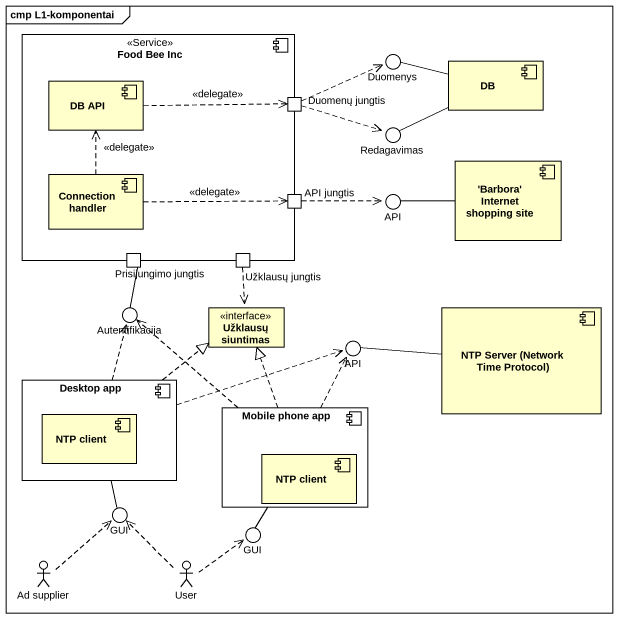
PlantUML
@startuml
mainframe cmp L1-komponentai
allowmixing
hide circle
hide empty members
component "Food Bee Inc" as Food_Bee_Inc <<Service>> {
  component "DB API" as DB_API
  port "Duomenų jungtis" as Duomenų_jungtis
  component "Connection handler" as Connection_handler
  port "API jungtis" as API_jungtis
  port "Prisijungimo jungtis" as Prisijungimo_jungtis
  port "Užklausų jungtis" as Užklausų_jungtis
}
() Duomenys
component DB
() Redagavimas
component "'Barbora' Internet shopping site" as Barbora_Internet_shopping
() API
() Autentifikacija
interface "Užklausų siuntimas" as Užklausų_siuntimas
component "NTP Server (Network Time Protocol)" as NTP_Server_Network_Time
component "Desktop app" as Desktop_app {
  component "NTP client" as NTP_client
}
() "API" as API_2
component "Mobile phone app" as Mobile_phone_app {
  component "NTP client" as NTP_client_2
}
() GUI
() "GUI" as GUI_2
actor "Ad supplier" as Ad_supplier
actor User
Food_Bee_Inc -- Autentifikacija
DB_API .right.> Duomenų_jungtis : <<delegate>>
DB -left- Duomenys
DB -left- Redagavimas
Duomenų_jungtis .right.> Duomenys
Duomenų_jungtis .right.> Redagavimas
Barbora_Internet_shopping -left- API
Connection_handler .up.> DB_API : <<delegate>>
Connection_handler .right.> API_jungtis : <<delegate>>
API_jungtis .right.> API
Užklausų_jungtis ..> Užklausų_siuntimas
NTP_Server_Network_Time -left- API_2
Desktop_app .up.> Autentifikacija
Desktop_app .up.|> Užklausų_siuntimas
Desktop_app .right.> API_2
Desktop_app -- GUI
Mobile_phone_app .up.> Autentifikacija
Mobile_phone_app .up.|> Užklausų_siuntimas
Mobile_phone_app .up.> API_2
Mobile_phone_app -- GUI_2
Ad_supplier .up.> GUI
User .up.> GUI
User .up.> GUI_2
@enduml
